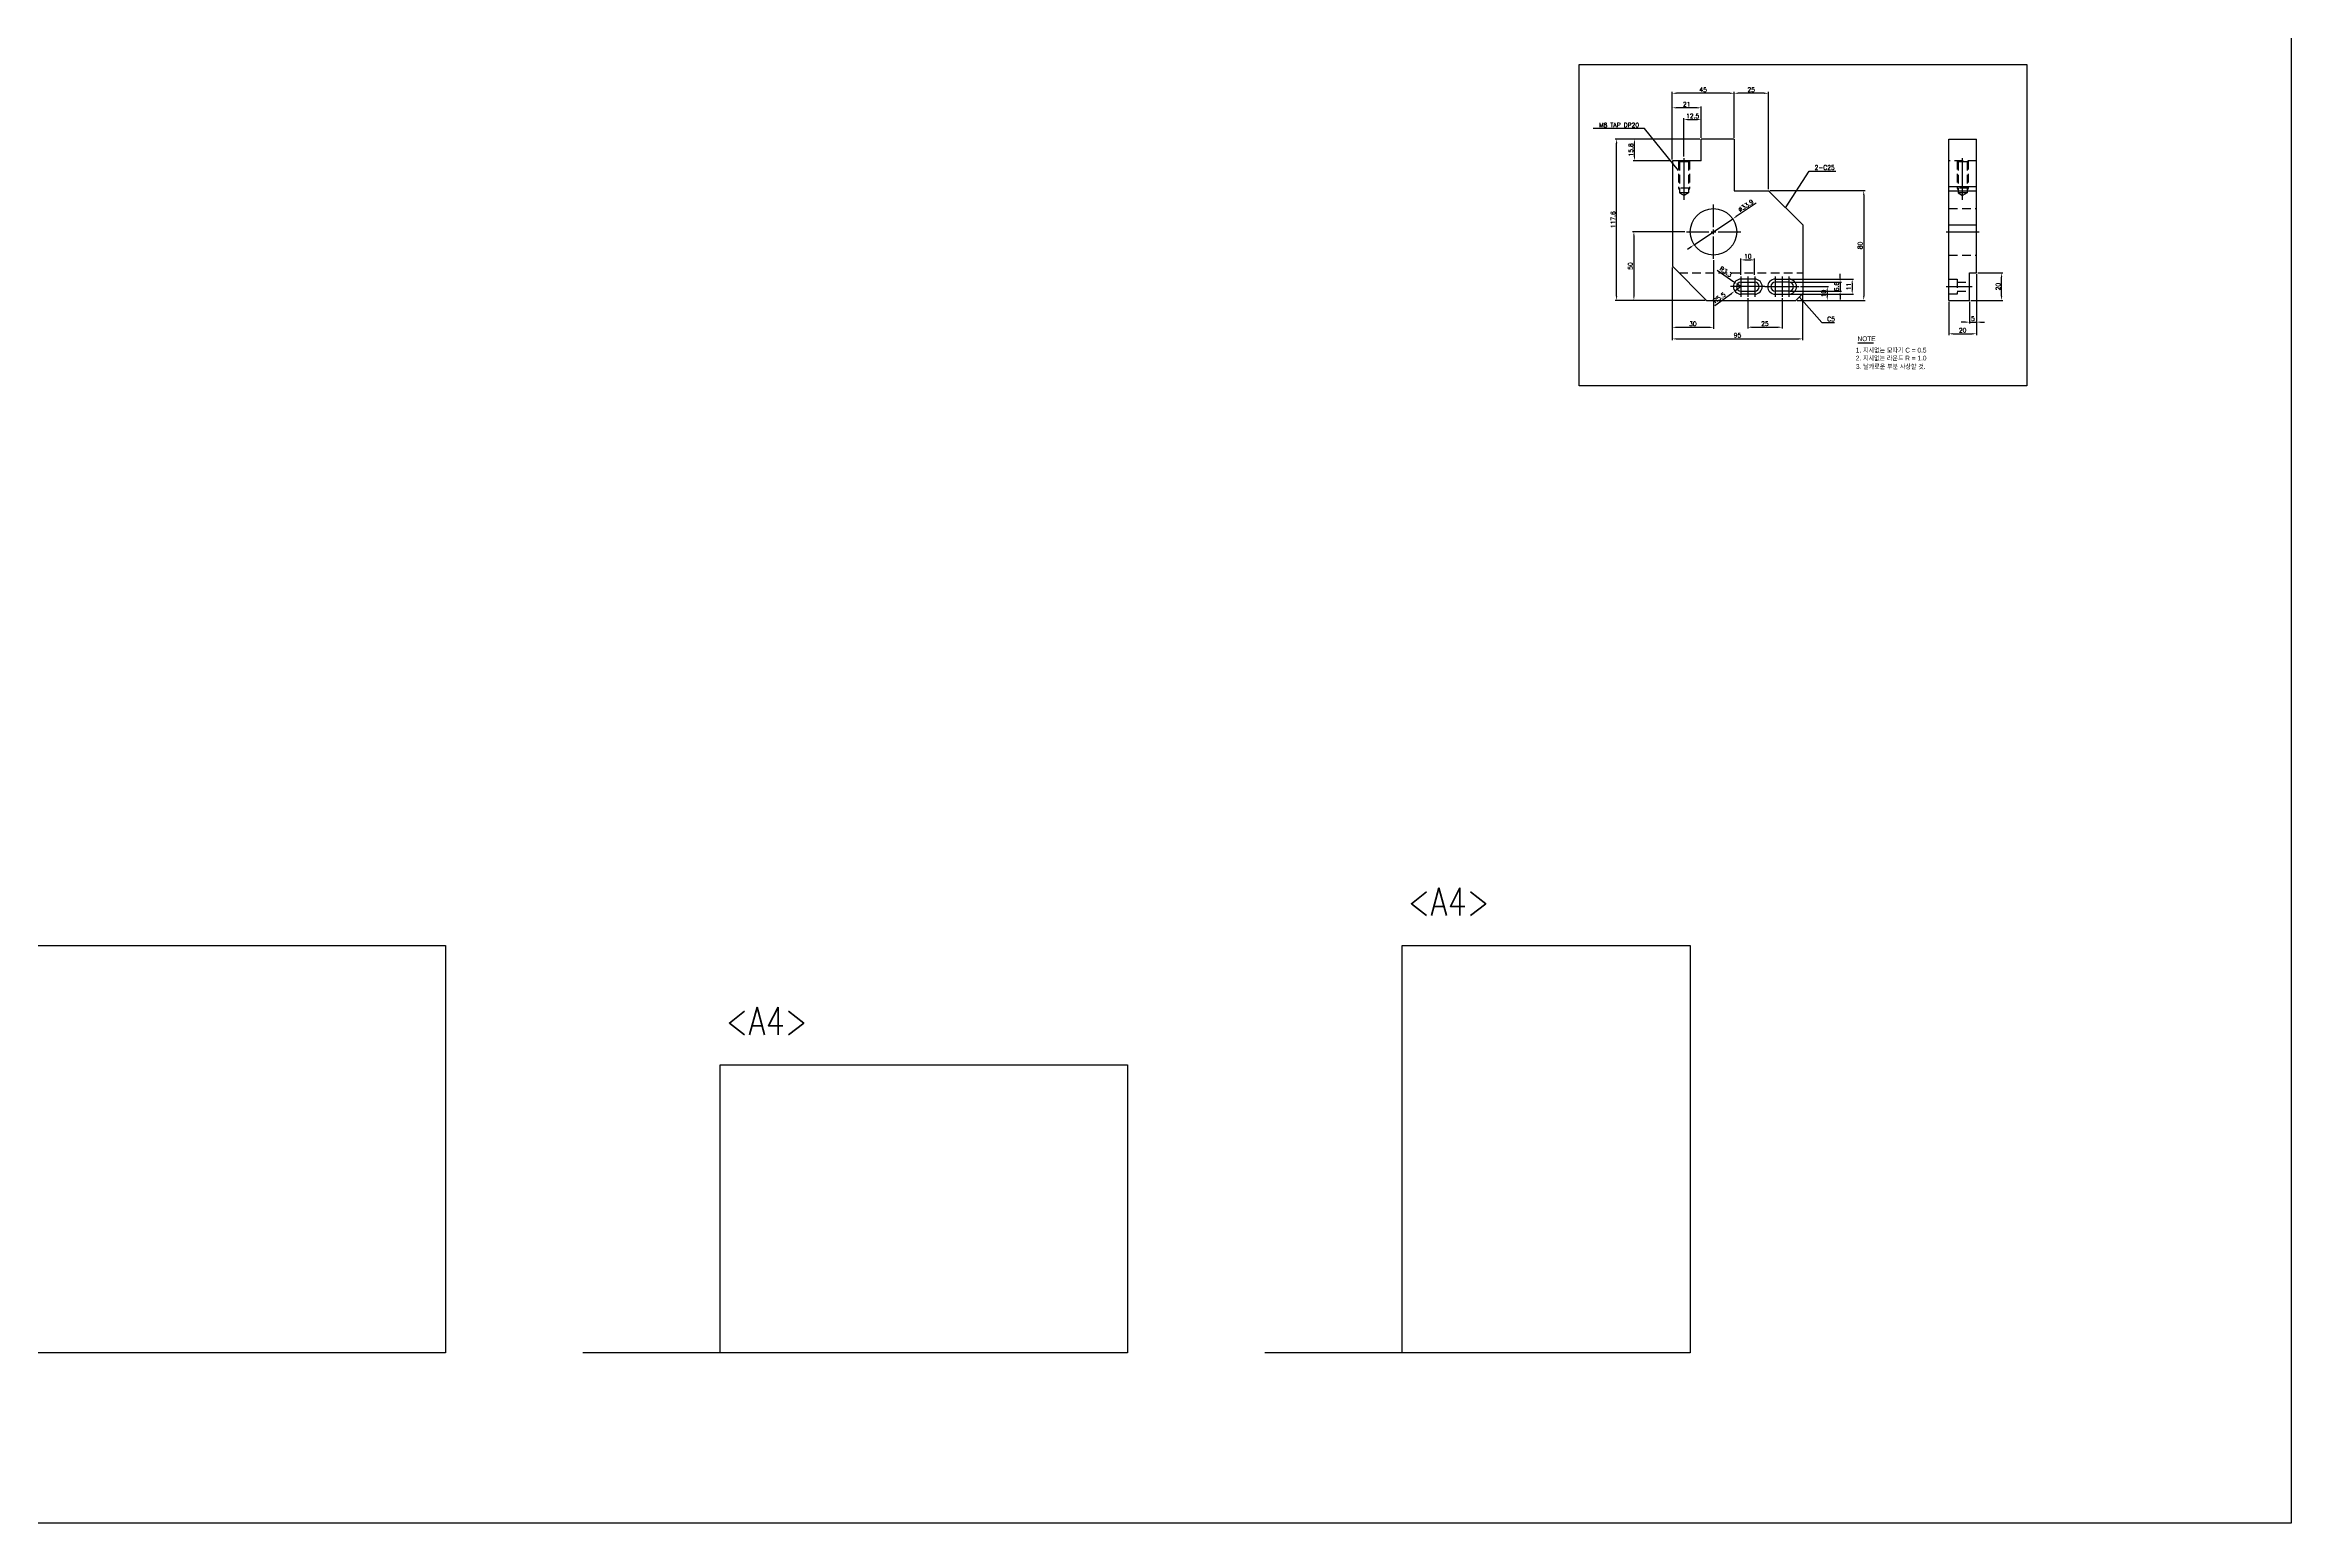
# Model space of a CAD drawing. Header units: millimetres. Extents: x -69 to 11173, y 1341 to 6119.
# Drawn here: x 3483 to 5120, y 3545 to 4623 of the extents above; entities that cross this region are included whole.
import ezdxf

# ---------------------------------------------------------------- set-up
doc = ezdxf.new("R2010")
doc.units = ezdxf.units.MM
doc.linetypes.add('CENTER', pattern=[50.8, 31.75, -6.35, 6.35, -6.35])
doc.linetypes.add('HIDDEN', pattern=[9.525, 6.35, -3.175])
for name, color, linetype in [('0 [SD 2]', 2, 'HIDDEN'), ('0 [SD 4]', 4, 'Continuous'), ('1', 220, 'CENTER'), ('CL', 1, 'CENTER')]:
    doc.layers.add(name, color=color, linetype=linetype)
doc.layers.add('AM_5', color=3, linetype='Continuous', lineweight=25)
doc.styles.add('DIM', font='simplex.shx')
doc.styles.get("Standard").update_dxf_attribs({"font": 'romans.shx', "bigfont": 'whgtxt.shx'})
doc.styles.add('한글굴림', font='', dxfattribs={"width": 0.9})
doc.styles.get('한글굴림').set_extended_font_data('Gulim')
doc.dimstyles.new('d4', dxfattribs={"dimscale": 4, "dimtxt": 3.2, "dimasz": 3, "dimexe": 1, "dimexo": 1, "dimgap": 1, "dimtad": 1, "dimdsep": 46, "dimtxsty": 'DIM', "dimcen": 1, "dimclrd": 8, "dimclre": 8, "dimclrt": 2, "dimadec": 0, "dimazin": 0, "dimtfac": 0.5, "dimtix": 1, "dimtmove": 0, "dimatfit": 3, "dimfxl": 1, "dimtolj": 1, "dimlwd": -1, "dimlwe": -1, "dimarcsym": 0})
doc.dimstyles.new('d4-S02', dxfattribs={"dimscale": 0.5, "dimtxt": 3.2, "dimasz": 3, "dimexe": 1, "dimexo": 1, "dimgap": 1, "dimtad": 1, "dimdsep": 46, "dimtxsty": 'DIM', "dimcen": 1, "dimclrd": 8, "dimclre": 8, "dimclrt": 2, "dimadec": 0, "dimazin": 0, "dimtfac": 0.5, "dimtix": 1, "dimtmove": 0, "dimatfit": 3, "dimfxl": 1, "dimtolj": 1, "dimlwd": -1, "dimlwe": -1, "dimarcsym": 0})

# ---------------------------------------------------------------- blocks, each defined once
blk = doc.blocks.new('*D62')
at = {"color": 8, "transparency": 16777216}
for p, q in [((4668.9, 4539.1), (4668.9, 4577.7)), ((4686.9, 4576.7), (4671.9, 4576.7)), ((4689.9, 4554.9), (4689.9, 4577.7))]:
    blk.add_line(p, q, dxfattribs=at)
for points in [[(4671.9, 4577.2), (4671.9, 4576.2), (4668.9, 4576.7)], [(4686.9, 4577.2), (4686.9, 4576.2), (4689.9, 4576.7)]]:
    blk.add_solid(points, dxfattribs=at)
at = {"layer": 'Defpoints', "color": 0, "transparency": 16777216}
for p in [(4668.9, 4576.7), (4689.9, 4553.9), (4668.9, 4538.1)]:
    blk.add_point(p, dxfattribs=at)
at = {"color": 2, "transparency": 16777216, "insert": (4679.4, 4579.3), "char_height": 3.2, "attachment_point": 5, "style": 'DIM'}
blk.add_mtext('\\A1;21', dxfattribs=at)
blk = doc.blocks.new('*D63')
at = {"color": 8, "transparency": 16777216}
for p, q in [((4677.4, 4541.1), (4677.4, 4569.1)), ((4680.4, 4568.1), (4686.9, 4568.1)), ((4689.9, 4554.9), (4689.9, 4569.1))]:
    blk.add_line(p, q, dxfattribs=at)
for points in [[(4680.4, 4568.6), (4680.4, 4567.6), (4677.4, 4568.1)], [(4686.9, 4568.6), (4686.9, 4567.6), (4689.9, 4568.1)]]:
    blk.add_solid(points, dxfattribs=at)
at = {"layer": 'Defpoints', "color": 0, "transparency": 16777216}
for p in [(4689.9, 4568.1), (4689.9, 4553.9), (4677.4, 4540.1)]:
    blk.add_point(p, dxfattribs=at)
at = {"color": 2, "transparency": 16777216, "insert": (4683.7, 4570.7), "char_height": 3.2, "attachment_point": 5, "style": 'DIM'}
blk.add_mtext('\\A1;12.5', dxfattribs=at)
blk = doc.blocks.new('*D64')
at = {"color": 8, "transparency": 16777216}
for p, q in [((4668.9, 4539.1), (4668.9, 4588.3)), ((4710.9, 4587.3), (4671.9, 4587.3)), ((4713.9, 4554.9), (4713.9, 4588.3))]:
    blk.add_line(p, q, dxfattribs=at)
for points in [[(4671.9, 4587.8), (4671.9, 4586.8), (4668.9, 4587.3)], [(4710.9, 4587.8), (4710.9, 4586.8), (4713.9, 4587.3)]]:
    blk.add_solid(points, dxfattribs=at)
at = {"layer": 'Defpoints', "color": 0, "transparency": 16777216}
for p in [(4668.9, 4587.3), (4713.9, 4553.9), (4668.9, 4538.1)]:
    blk.add_point(p, dxfattribs=at)
at = {"color": 2, "transparency": 16777216, "insert": (4691.4, 4589.9), "char_height": 3.2, "attachment_point": 5, "style": 'DIM'}
blk.add_mtext('\\A1;45', dxfattribs=at)
blk = doc.blocks.new('*D65')
at = {"color": 8, "transparency": 16777216}
for p, q in [((4688.9, 4553.9), (4640.3, 4553.9)), ((4641.3, 4541.1), (4641.3, 4550.9)), ((4667.9, 4538.1), (4640.3, 4538.1))]:
    blk.add_line(p, q, dxfattribs=at)
for points in [[(4640.8, 4550.9), (4641.8, 4550.9), (4641.3, 4553.9)], [(4640.8, 4541.1), (4641.8, 4541.1), (4641.3, 4538.1)]]:
    blk.add_solid(points, dxfattribs=at)
at = {"layer": 'Defpoints', "color": 0, "transparency": 16777216}
for p in [(4641.3, 4553.9), (4689.9, 4553.9), (4668.9, 4538.1)]:
    blk.add_point(p, dxfattribs=at)
at = {"color": 2, "transparency": 16777216, "insert": (4638.7, 4546), "char_height": 3.2, "attachment_point": 5, "rotation": 90, "style": 'DIM'}
blk.add_mtext('\\A1;15.8', dxfattribs=at)
blk = doc.blocks.new('*D66')
at = {"color": 8, "transparency": 16777216}
for p, q in [((4688.9, 4553.9), (4627.3, 4553.9)), ((4628.3, 4439.3), (4628.3, 4550.9)), ((4692.9, 4436.3), (4627.3, 4436.3))]:
    blk.add_line(p, q, dxfattribs=at)
for points in [[(4627.8, 4550.9), (4628.8, 4550.9), (4628.3, 4553.9)], [(4627.8, 4439.3), (4628.8, 4439.3), (4628.3, 4436.3)]]:
    blk.add_solid(points, dxfattribs=at)
at = {"layer": 'Defpoints', "color": 0, "transparency": 16777216}
for p in [(4628.3, 4553.9), (4689.9, 4553.9), (4693.9, 4436.3)]:
    blk.add_point(p, dxfattribs=at)
at = {"color": 2, "transparency": 16777216, "insert": (4625.7, 4495.1), "char_height": 3.2, "attachment_point": 5, "rotation": 90, "style": 'DIM'}
blk.add_mtext('\\A1;117.6', dxfattribs=at)
blk = doc.blocks.new('*D67')
at = {"color": 8, "transparency": 16777216}
for p, q in [((4723.9, 4437.8), (4723.9, 4415.7)), ((4748.9, 4437.8), (4748.9, 4415.7)), ((4726.9, 4416.7), (4745.9, 4416.7))]:
    blk.add_line(p, q, dxfattribs=at)
for points in [[(4726.9, 4417.2), (4726.9, 4416.2), (4723.9, 4416.7)], [(4745.9, 4417.2), (4745.9, 4416.2), (4748.9, 4416.7)]]:
    blk.add_solid(points, dxfattribs=at)
at = {"layer": 'Defpoints', "color": 0, "transparency": 16777216}
for p in [(4723.9, 4438.8), (4748.9, 4438.8), (4748.9, 4416.7)]:
    blk.add_point(p, dxfattribs=at)
at = {"color": 2, "transparency": 16777216, "insert": (4736.4, 4419.3), "char_height": 3.2, "attachment_point": 5, "style": 'DIM'}
blk.add_mtext('\\A1;25', dxfattribs=at)
blk = doc.blocks.new('*D68')
at = {"color": 8, "transparency": 16777216}
for p, q in [((4668.9, 4460.3), (4668.9, 4407.2)), ((4763.9, 4440.3), (4763.9, 4407.2)), ((4671.9, 4408.2), (4760.9, 4408.2))]:
    blk.add_line(p, q, dxfattribs=at)
for points in [[(4671.9, 4408.7), (4671.9, 4407.7), (4668.9, 4408.2)], [(4760.9, 4408.7), (4760.9, 4407.7), (4763.9, 4408.2)]]:
    blk.add_solid(points, dxfattribs=at)
at = {"layer": 'Defpoints', "color": 0, "transparency": 16777216}
for p in [(4668.9, 4461.3), (4763.9, 4441.3), (4763.9, 4408.2)]:
    blk.add_point(p, dxfattribs=at)
at = {"color": 2, "transparency": 16777216, "insert": (4716.4, 4410.8), "char_height": 3.2, "attachment_point": 5, "style": 'DIM'}
blk.add_mtext('\\A1;95', dxfattribs=at)
blk = doc.blocks.new('*D69')
at = {"color": 8, "transparency": 16777216}
for p, q in [((4890.5, 4455.3), (4890.5, 4419.4)), ((4882.5, 4420.4), (4879.5, 4420.4)), ((4885.5, 4435.3), (4885.5, 4419.4)), ((4885.5, 4420.4), (4890.5, 4420.4)), ((4893.5, 4420.4), (4896.5, 4420.4))]:
    blk.add_line(p, q, dxfattribs=at)
for points in [[(4882.5, 4420.9), (4882.5, 4419.9), (4885.5, 4420.4)], [(4893.5, 4420.9), (4893.5, 4419.9), (4890.5, 4420.4)]]:
    blk.add_solid(points, dxfattribs=at)
at = {"layer": 'Defpoints', "color": 0, "transparency": 16777216}
for p in [(4890.5, 4456.3), (4885.5, 4436.3), (4890.5, 4420.4)]:
    blk.add_point(p, dxfattribs=at)
at = {"color": 2, "transparency": 16777216, "insert": (4888, 4423), "char_height": 3.2, "attachment_point": 5, "style": 'DIM'}
blk.add_mtext('\\A1;5', dxfattribs=at)
blk = doc.blocks.new('*D70')
at = {"color": 8, "transparency": 16777216}
for p, q in [((4890.5, 4455.3), (4890.5, 4410.9)), ((4870.5, 4435.3), (4870.5, 4410.9)), ((4873.5, 4411.9), (4887.5, 4411.9))]:
    blk.add_line(p, q, dxfattribs=at)
for points in [[(4873.5, 4412.4), (4873.5, 4411.4), (4870.5, 4411.9)], [(4887.5, 4412.4), (4887.5, 4411.4), (4890.5, 4411.9)]]:
    blk.add_solid(points, dxfattribs=at)
at = {"layer": 'Defpoints', "color": 0, "transparency": 16777216}
for p in [(4890.5, 4456.3), (4870.5, 4436.3), (4890.5, 4411.9)]:
    blk.add_point(p, dxfattribs=at)
at = {"color": 2, "transparency": 16777216, "insert": (4880.5, 4414.5), "char_height": 3.2, "attachment_point": 5, "style": 'DIM'}
blk.add_mtext('\\A1;20', dxfattribs=at)
blk = doc.blocks.new('*D71')
at = {"color": 8, "transparency": 16777216}
for p, q in [((4891.5, 4456.3), (4909.9, 4456.3)), ((4908.9, 4439.3), (4908.9, 4453.3)), ((4886.5, 4436.3), (4909.9, 4436.3))]:
    blk.add_line(p, q, dxfattribs=at)
for points in [[(4908.4, 4453.3), (4909.4, 4453.3), (4908.9, 4456.3)], [(4908.4, 4439.3), (4909.4, 4439.3), (4908.9, 4436.3)]]:
    blk.add_solid(points, dxfattribs=at)
at = {"layer": 'Defpoints', "color": 0, "transparency": 16777216}
for p in [(4890.5, 4456.3), (4908.9, 4456.3), (4885.5, 4436.3)]:
    blk.add_point(p, dxfattribs=at)
at = {"color": 2, "transparency": 16777216, "insert": (4906.3, 4446.3), "char_height": 3.2, "attachment_point": 5, "rotation": 90, "style": 'DIM'}
blk.add_mtext('\\A1;20', dxfattribs=at)
blk = doc.blocks.new('*D72')
at = {"color": 8, "transparency": 16777216}
for p, q in [((4718.9, 4454.8), (4718.9, 4466.8)), ((4721.9, 4465.8), (4725.9, 4465.8)), ((4728.9, 4454.8), (4728.9, 4466.8))]:
    blk.add_line(p, q, dxfattribs=at)
for points in [[(4721.9, 4466.3), (4721.9, 4465.3), (4718.9, 4465.8)], [(4725.9, 4466.3), (4725.9, 4465.3), (4728.9, 4465.8)]]:
    blk.add_solid(points, dxfattribs=at)
at = {"layer": 'Defpoints', "color": 0, "transparency": 16777216}
for p in [(4718.9, 4453.8), (4728.9, 4465.8), (4728.9, 4453.8)]:
    blk.add_point(p, dxfattribs=at)
at = {"color": 2, "transparency": 16777216, "insert": (4723.9, 4468.4), "char_height": 3.2, "attachment_point": 5, "style": 'DIM'}
blk.add_mtext('\\A1;10', dxfattribs=at)
blk = doc.blocks.new('*D81')
at = {"color": 8, "transparency": 16777216}
for p, q in [((4791.2, 4452.6), (4791.2, 4455.6)), ((4754.9, 4449.6), (4792.2, 4449.6)), ((4754.9, 4443), (4792.2, 4443)), ((4791.2, 4449.6), (4791.2, 4443)), ((4791.2, 4440), (4791.2, 4437))]:
    blk.add_line(p, q, dxfattribs=at)
for points in [[(4790.7, 4452.6), (4791.7, 4452.6), (4791.2, 4449.6)], [(4790.7, 4440), (4791.7, 4440), (4791.2, 4443)]]:
    blk.add_solid(points, dxfattribs=at)
at = {"layer": 'Defpoints', "color": 0, "transparency": 16777216}
for p in [(4753.9, 4449.6), (4753.9, 4443), (4791.2, 4443)]:
    blk.add_point(p, dxfattribs=at)
at = {"color": 2, "transparency": 16777216, "insert": (4788.6, 4446.3), "char_height": 3.2, "attachment_point": 5, "rotation": 90, "style": 'DIM'}
blk.add_mtext('\\A1;6.6', dxfattribs=at)
blk = doc.blocks.new('*D82')
at = {"color": 8, "transparency": 16777216}
for p, q in [((4754.9, 4451.8), (4801, 4451.8)), ((4754.9, 4440.8), (4801, 4440.8)), ((4800, 4448.8), (4800, 4443.8))]:
    blk.add_line(p, q, dxfattribs=at)
for points in [[(4799.5, 4448.8), (4800.5, 4448.8), (4800, 4451.8)], [(4799.5, 4443.8), (4800.5, 4443.8), (4800, 4440.8)]]:
    blk.add_solid(points, dxfattribs=at)
at = {"layer": 'Defpoints', "color": 0, "transparency": 16777216}
for p in [(4753.9, 4451.8), (4753.9, 4440.8), (4800, 4440.8)]:
    blk.add_point(p, dxfattribs=at)
at = {"color": 2, "transparency": 16777216, "insert": (4797.4, 4446.3), "char_height": 3.2, "attachment_point": 5, "rotation": 90, "style": 'DIM'}
blk.add_mtext('\\A1;11', dxfattribs=at)
blk = doc.blocks.new('*U61')
at = {"layer": 'CL', "color": 0, "transparency": 16777216}
for p, q in [((0, 3.4), (0, 19.8)), ((-19.8, 0), (-3.4, 0)), ((3.4, 0), (19.8, 0)), ((0, -19.8), (0, -3.4))]:
    blk.add_line(p, q, dxfattribs=at)
at = {"layer": 'CL', "color": 0, "linetype": 'Continuous', "transparency": 16777216}
for p, q in [((-1.7, 0), (1.7, 0)), ((0, -1.7), (0, 1.7))]:
    blk.add_line(p, q, dxfattribs=at)
blk = doc.blocks.new('*D73')
at = {"layer": 'AM_5', "color": 8, "transparency": 16777216}
for p, q in [((4730, 4507.2), (4715.5, 4497.4)), ((4684.9, 4476.8), (4713, 4495.7)), ((4682.4, 4475.1), (4679.9, 4473.4))]:
    blk.add_line(p, q, dxfattribs=at)
for points in [[(4715.2, 4497.8), (4715.7, 4497), (4713, 4495.7)], [(4682.1, 4475.5), (4682.7, 4474.7), (4684.9, 4476.8)]]:
    blk.add_solid(points, dxfattribs=at)
at = {"layer": 'Defpoints', "color": 0, "transparency": 16777216}
for p in [(4713, 4495.7), (4684.9, 4476.8)]:
    blk.add_point(p, dxfattribs=at)
at = {"layer": 'AM_5', "color": 2, "transparency": 16777216, "insert": (4722.5, 4505.3), "char_height": 3.2, "attachment_point": 5, "rotation": 34.0034, "style": 'DIM'}
blk.add_mtext('\\A1;∅33.9', dxfattribs=at)
blk = doc.blocks.new('*D74')
at = {"layer": 'AM_5', "color": 8, "transparency": 16777216}
for p, q in [((4713.9, 4554.9), (4713.9, 4588.3)), ((4735.9, 4587.3), (4716.9, 4587.3)), ((4738.9, 4517.3), (4738.9, 4588.3))]:
    blk.add_line(p, q, dxfattribs=at)
for points in [[(4716.9, 4587.8), (4716.9, 4586.8), (4713.9, 4587.3)], [(4735.9, 4587.8), (4735.9, 4586.8), (4738.9, 4587.3)]]:
    blk.add_solid(points, dxfattribs=at)
at = {"layer": 'Defpoints', "color": 0, "transparency": 16777216}
for p in [(4713.9, 4587.3), (4713.9, 4553.9), (4738.9, 4516.3)]:
    blk.add_point(p, dxfattribs=at)
at = {"layer": 'AM_5', "color": 2, "transparency": 16777216, "insert": (4726.4, 4589.9), "char_height": 3.2, "attachment_point": 5, "style": 'DIM'}
blk.add_mtext('\\A1;25', dxfattribs=at)
blk = doc.blocks.new('*D75')
at = {"layer": 'AM_5', "color": 8, "transparency": 16777216}
for p, q in [((4739.9, 4516.3), (4809.4, 4516.3)), ((4808.4, 4513.3), (4808.4, 4439.3)), ((4759.9, 4436.3), (4809.4, 4436.3))]:
    blk.add_line(p, q, dxfattribs=at)
for points in [[(4807.9, 4513.3), (4808.9, 4513.3), (4808.4, 4516.3)], [(4807.9, 4439.3), (4808.9, 4439.3), (4808.4, 4436.3)]]:
    blk.add_solid(points, dxfattribs=at)
at = {"layer": 'Defpoints', "color": 0, "transparency": 16777216}
for p in [(4738.9, 4516.3), (4758.9, 4436.3), (4808.4, 4436.3)]:
    blk.add_point(p, dxfattribs=at)
at = {"layer": 'AM_5', "color": 2, "transparency": 16777216, "insert": (4805.8, 4476.3), "char_height": 3.2, "attachment_point": 5, "rotation": 90, "style": 'DIM'}
blk.add_mtext('\\A1;80', dxfattribs=at)
blk = doc.blocks.new('*D76')
at = {"layer": 'AM_5', "color": 8, "transparency": 16777216}
for p, q in [((4759.9, 4436.3), (4782.8, 4436.3)), ((4762.4, 4446.3), (4782.8, 4446.3)), ((4781.8, 4443.3), (4781.8, 4439.3))]:
    blk.add_line(p, q, dxfattribs=at)
for points in [[(4781.3, 4443.3), (4782.3, 4443.3), (4781.8, 4446.3)], [(4781.3, 4439.3), (4782.3, 4439.3), (4781.8, 4436.3)]]:
    blk.add_solid(points, dxfattribs=at)
at = {"layer": 'Defpoints', "color": 0, "transparency": 16777216}
for p in [(4758.9, 4436.3), (4761.4, 4446.3), (4781.8, 4436.3)]:
    blk.add_point(p, dxfattribs=at)
at = {"layer": 'AM_5', "color": 2, "transparency": 16777216, "insert": (4779.2, 4441.3), "char_height": 3.2, "attachment_point": 5, "rotation": 90, "style": 'DIM'}
blk.add_mtext('\\A1;10', dxfattribs=at)
blk = doc.blocks.new('*D77')
at = {"layer": 'AM_5', "color": 8, "transparency": 16777216}
for p, q in [((4701.6, 4458.4), (4713.8, 4449.9)), ((4718.9, 4446.3), (4716.2, 4448.2))]:
    blk.add_line(p, q, dxfattribs=at)
blk.add_solid([(4714.1, 4450.3), (4713.5, 4449.5), (4716.2, 4448.2)], dxfattribs=at)
at = {"layer": 'Defpoints', "color": 0, "transparency": 16777216}
for p in [(4716.2, 4448.2), (4718.9, 4446.3)]:
    blk.add_point(p, dxfattribs=at)
at = {"layer": 'AM_5', "color": 2, "transparency": 16777216, "insert": (4707.9, 4457.1), "char_height": 3.2, "attachment_point": 5, "rotation": 325.0238, "style": 'DIM'}
blk.add_mtext('\\A1;R3.3', dxfattribs=at)
blk = doc.blocks.new('*D78')
at = {"layer": 'AM_5', "color": 8, "transparency": 16777216}
for p, q in [((4699.9, 4432.6), (4712, 4441.3)), ((4718.9, 4446.3), (4714.5, 4443.1))]:
    blk.add_line(p, q, dxfattribs=at)
blk.add_solid([(4711.7, 4441.7), (4712.3, 4440.9), (4714.5, 4443.1)], dxfattribs=at)
at = {"layer": 'Defpoints', "color": 0, "transparency": 16777216}
for p in [(4714.5, 4443.1), (4718.9, 4446.3)]:
    blk.add_point(p, dxfattribs=at)
at = {"layer": 'AM_5', "color": 2, "transparency": 16777216, "insert": (4703.2, 4438.2), "char_height": 3.2, "attachment_point": 5, "rotation": 35.7403, "style": 'DIM'}
blk.add_mtext('\\A1;R5.5', dxfattribs=at)
blk = doc.blocks.new('*D79')
at = {"layer": 'AM_5', "color": 8, "transparency": 16777216}
for p, q in [((4678.1, 4486.3), (4639.9, 4486.3)), ((4640.9, 4483.3), (4640.9, 4439.3)), ((4692.9, 4436.3), (4639.9, 4436.3))]:
    blk.add_line(p, q, dxfattribs=at)
for points in [[(4640.4, 4483.3), (4641.4, 4483.3), (4640.9, 4486.3)], [(4640.4, 4439.3), (4641.4, 4439.3), (4640.9, 4436.3)]]:
    blk.add_solid(points, dxfattribs=at)
at = {"layer": 'Defpoints', "color": 0, "transparency": 16777216}
for p in [(4679.1, 4486.3), (4640.9, 4436.3), (4693.9, 4436.3)]:
    blk.add_point(p, dxfattribs=at)
at = {"layer": 'AM_5', "color": 2, "transparency": 16777216, "insert": (4638.3, 4461.3), "char_height": 3.2, "attachment_point": 5, "rotation": 90, "style": 'DIM'}
blk.add_mtext('\\A1;50', dxfattribs=at)
blk = doc.blocks.new('*D80')
at = {"layer": 'AM_5', "color": 8, "transparency": 16777216}
for p, q in [((4668.9, 4460.3), (4668.9, 4415.6)), ((4698.9, 4465.5), (4698.9, 4415.6)), ((4695.9, 4416.6), (4671.9, 4416.6))]:
    blk.add_line(p, q, dxfattribs=at)
for points in [[(4671.9, 4417.1), (4671.9, 4416.1), (4668.9, 4416.6)], [(4695.9, 4417.1), (4695.9, 4416.1), (4698.9, 4416.6)]]:
    blk.add_solid(points, dxfattribs=at)
at = {"layer": 'Defpoints', "color": 0, "transparency": 16777216}
for p in [(4668.9, 4461.3), (4698.9, 4466.5), (4668.9, 4416.6)]:
    blk.add_point(p, dxfattribs=at)
at = {"layer": 'AM_5', "color": 2, "transparency": 16777216, "insert": (4683.9, 4419.2), "char_height": 3.2, "attachment_point": 5, "style": 'DIM'}
blk.add_mtext('\\A1;30', dxfattribs=at)

msp = doc.modelspace()

# ---------------------------------------------------------------- linework, layer by layer
for p, q in [((4713.92703, 4553.86675), (4689.92703, 4553.86675)), ((4689.92703, 4538.06675), (4689.92703, 4553.86675)), ((4870.50731, 4436.26675), (4870.50731, 4553.86675)), ((4870.50731, 4553.86675), (4890.50731, 4553.86675)), ((4890.50731, 4456.26675), (4890.50731, 4553.86675)), ((4668.92703, 4538.06675), (4668.92703, 4461.26675)), ((4689.92703, 4538.06675), (4668.92703, 4538.06675)), ((4763.92703, 4488.87042), (4763.92703, 4441.26675)), ((4668.92703, 4461.26675), (4693.92703, 4436.26675)), ((4885.50731, 4456.26675), (4890.50731, 4456.26675)), ((4885.50731, 4436.26675), (4885.50731, 4456.26675)), ((4693.92703, 4436.26675), (4758.92703, 4436.26675)), ((4728.92703, 4451.76675), (4718.92703, 4451.76675)), ((4718.92703, 4449.56675), (4728.92703, 4449.56675)), ((4718.92703, 4442.96675), (4728.92703, 4442.96675)), ((4728.92703, 4440.76675), (4718.92703, 4440.76675)), ((4743.92703, 4451.76675), (4753.92703, 4451.76675)), ((4753.92703, 4449.56675), (4743.92703, 4449.56675)), ((4753.92703, 4442.96675), (4743.92703, 4442.96675)), ((4743.92703, 4440.76675), (4753.92703, 4440.76675)), ((4758.92703, 4436.26675), (4763.92703, 4441.26675)), ((4870.50731, 4436.26675), (4885.50731, 4436.26675))]:
    msp.add_line(p, q)
at = {"color": 1}
for p, q in [((3974.93018, 3668.86768), (3874.93018, 3668.86768)), ((4471.93018, 3668.86768), (4371.93018, 3668.86768))]:
    msp.add_line(p, q, dxfattribs=at)
for points in [[(-69.17606, 5984.57455), (5119.85463, 5984.57455), (5119.85463, 3544.67551), (-69.17606, 3544.67551)], [(3354.93018, 3965.86768), (3774.93018, 3965.86768), (3774.93018, 3668.86768), (3354.93018, 3668.86768)], [(4471.93018, 3965.86768), (4681.93018, 3965.86768), (4681.93018, 3668.86768), (4471.93018, 3668.86768)], [(4271.93018, 3878.86768), (4271.93018, 3668.86768), (3974.93018, 3668.86768), (3974.93018, 3878.86768)]]:
    msp.add_lwpolyline(points, close=True)
for centre, radius, start, end in [((4718.92703, 4446.26675), 5.5, 90, 270), ((4718.92703, 4446.26675), 3.3, 90, 270), ((4728.92703, 4446.26675), 5.5, 270, 90), ((4728.92703, 4446.26675), 3.3, 270, 90), ((4743.92703, 4446.26675), 5.5, 90, 270), ((4743.92703, 4446.26675), 3.3, 90, 270), ((4753.92703, 4446.26675), 5.5, 270, 90), ((4753.92703, 4446.26675), 3.3, 270, 90)]:
    msp.add_arc(centre, radius, start, end)
at = {"layer": '0 [SD 2]'}
for p, q in [((4673.42703, 4538.06675), (4674.10362, 4537.39017)), ((4673.42703, 4538.06675), (4673.42703, 4518.06675)), ((4680.75045, 4537.39017), (4674.10362, 4537.39017)), ((4674.10362, 4537.39017), (4674.10362, 4514.74333)), ((4681.42703, 4538.06675), (4680.75045, 4537.39017)), ((4680.75045, 4537.39017), (4680.75045, 4514.74333)), ((4681.42703, 4538.06675), (4681.42703, 4518.06675)), ((4890.50731, 4538.06675), (4870.50731, 4538.06675)), ((4876.50731, 4538.06675), (4877.18389, 4537.39017)), ((4876.50731, 4538.06675), (4876.50731, 4518.06675)), ((4883.83073, 4537.39017), (4877.18389, 4537.39017)), ((4877.18389, 4537.39017), (4877.18389, 4514.74333)), ((4884.50731, 4538.06675), (4883.83073, 4537.39017)), ((4883.83073, 4537.39017), (4883.83073, 4514.74333)), ((4884.50731, 4538.06675), (4884.50731, 4518.06675)), ((4681.42703, 4518.06675), (4673.42703, 4518.06675)), ((4673.42703, 4518.06675), (4674.10362, 4516.89491)), ((4681.42703, 4518.06675), (4680.75045, 4516.89491)), ((4884.50731, 4518.06675), (4876.50731, 4518.06675)), ((4876.50731, 4518.06675), (4877.18389, 4516.89491)), ((4884.50731, 4518.06675), (4883.83073, 4516.89491)), ((4680.75045, 4514.74333), (4674.10362, 4514.74333)), ((4674.10362, 4514.74333), (4677.42703, 4512.82439)), ((4680.75045, 4514.74333), (4677.42703, 4512.82439)), ((4870.50731, 4503.20576), (4890.50731, 4503.20576)), ((4883.83073, 4514.74333), (4877.18389, 4514.74333)), ((4877.18389, 4514.74333), (4880.50731, 4512.82439)), ((4883.83073, 4514.74333), (4880.50731, 4512.82439)), ((4870.50731, 4469.32774), (4890.50731, 4469.32774)), ((4673.92703, 4456.26675), (4763.92703, 4456.26675)), ((4870.50731, 4451.76675), (4876.50731, 4451.76675)), ((4876.50731, 4440.76675), (4870.50731, 4440.76675)), ((4876.50731, 4451.76675), (4876.50731, 4440.76675)), ((4876.50731, 4449.56675), (4885.50731, 4449.56675)), ((4876.50731, 4442.96675), (4885.50731, 4442.96675))]:
    msp.add_line(p, q, dxfattribs=at)
at = {"layer": '0 [SD 4]', "color": 1}
msp.add_line((4804.06327, 4405.41846), (4815.41469, 4405.41846), dxfattribs=at)
at = {"layer": '1', "color": 0}
msp.add_line((4763.92703, 4491.2624), (4763.92703, 4488.87042), dxfattribs=at)
at = {"layer": 'AM_5', "color": 0}
for p, q in [((4713.92703, 4553.86675), (4713.92703, 4516.2624)), ((4870.50731, 4519.3924), (4890.50731, 4519.3924)), ((4713.92703, 4516.2624), (4738.92703, 4516.2624)), ((4738.92703, 4516.2624), (4763.92703, 4491.2624)), ((4870.50731, 4516.2624), (4890.50731, 4516.2624)), ((4870.50731, 4491.2624), (4890.50731, 4491.2624))]:
    msp.add_line(p, q, dxfattribs=at)
msp.add_lwpolyline([(4601.02263, 4608.18556), (4927.19209, 4608.18556), (4927.19209, 4373.94043), (4601.02263, 4373.94043)], close=True, dxfattribs=at)
msp.add_circle((4698.92703, 4486.26675), 16.93901, dxfattribs=at)
at = {"layer": 'CL'}
for p, q in [((4677.42703, 4509.66675), (4677.42703, 4540.06675)), ((4880.50731, 4509.66675), (4880.50731, 4540.06675)), ((4868.50731, 4486.26675), (4892.50731, 4486.26675)), ((4718.92703, 4453.76675), (4718.92703, 4438.76675)), ((4723.92703, 4453.76675), (4723.92703, 4438.76675)), ((4728.92703, 4453.76675), (4728.92703, 4438.76675)), ((4743.92703, 4453.76675), (4743.92703, 4438.76675)), ((4748.92703, 4453.76675), (4748.92703, 4438.76675)), ((4753.92703, 4453.76675), (4753.92703, 4438.76675)), ((4736.42703, 4446.26675), (4711.2279, 4446.26675)), ((4736.42703, 4446.26675), (4761.42703, 4446.26675)), ((4868.50731, 4446.26675), (4887.50731, 4446.26675))]:
    msp.add_line(p, q, dxfattribs=at)

# ---------------------------------------------------------------- block references
msp.add_blockref('*U61', (4698.92703, 4486.26675), dxfattribs=at)

# ---------------------------------------------------------------- texts
at = {"style": '한글굴림', "width": 0.9}
for s, p in [('NOTE', (4803.85829, 4406.5523)), ('2. 지시없는 라운드 R = 1.0', (4802.62311, 4392.4604)), ('3. 날카로운 부분 사상할 것. ', (4802.74711, 4386.32128)), ('1. 지시없는 모따기 C = 0.5', (4802.62311, 4398.2354))]:
    msp.add_text(s, height=3.465, dxfattribs=at).set_placement(p)
at = {"color": 7, "true_color": 0xffffff, "width": 0.8}
for p in [(4475.95676, 3987.63181), (3978.95676, 3900.63181)]:
    msp.add_text('<A4>', height=20.25, dxfattribs=at).set_placement(p)
at = {"layer": 'AM_5', "color": 2, "char_height": 3.2, "style": 'DIM'}
for s, insert, attachment_point in [('\\A1;M8 TAP DP20', (4644.68404, 4562.53425), 9), ('\\A1;2-C25', (4772.59615, 4531.56108), 7), ('\\A1;C5', (4781.80887, 4421.05374), 7)]:
    msp.add_mtext(s, dxfattribs=dict(at, insert=insert, attachment_point=attachment_point))

# ---------------------------------------------------------------- dimensions: what is measured, and where the dimension line sits
for base, p1, p2, picture, middle in [((4668.92703, 4587.2807), (4713.92703, 4553.86675), (4668.92703, 4538.06675), '*D64', (4691.42703, 4589.8807)), ((4668.92703, 4576.69208), (4689.92703, 4553.86675), (4668.92703, 4538.06675), '*D62', (4679.42703, 4579.29208)), ((4689.92703, 4568.07557), (4677.42703, 4540.06675), (4689.92703, 4553.86675), '*D63', (4683.67703, 4570.67557)), ((4728.92703, 4465.75626), (4718.92703, 4453.76675), (4728.92703, 4453.76675), '*D72', (4723.92703, 4468.35626)), ((4763.92703, 4408.18072), (4668.92703, 4461.26675), (4763.92703, 4441.26675), '*D68', (4716.42703, 4410.78072)), ((4890.50731, 4411.85259), (4870.50731, 4436.26675), (4890.50731, 4456.26675), '*D70', (4880.50731, 4414.45259)), ((4890.50731, 4420.36882), (4885.50731, 4436.26675), (4890.50731, 4456.26675), '*D69', (4888.00731, 4422.96882)), ((4748.92703, 4416.69696), (4723.92703, 4438.76675), (4748.92703, 4438.76675), '*D67', (4736.42703, 4419.29696))]:
    dim = msp.add_linear_dim(base=base, p1=p1, p2=p2, dimstyle='d4', override={"dimscale": 1})
    dim.commit()
    dim.dimension.update_dxf_attribs({"geometry": picture, "text_midpoint": middle})
for base, p1, p2, picture, middle in [((4628.31802, 4553.86675), (4693.92703, 4436.26675), (4689.92703, 4553.86675), '*D66', (4625.71802, 4495.06675)), ((4641.3119, 4553.86675), (4668.92703, 4538.06675), (4689.92703, 4553.86675), '*D65', (4638.7119, 4545.96675)), ((4791.24407, 4442.96675), (4753.92703, 4449.56675), (4753.92703, 4442.96675), '*D81', (4788.64407, 4446.26675)), ((4908.85605, 4456.26675), (4885.50731, 4436.26675), (4890.50731, 4456.26675), '*D71', (4906.25605, 4446.26675)), ((4799.9653, 4440.76675), (4753.92703, 4451.76675), (4753.92703, 4440.76675), '*D82', (4797.3653, 4446.26675))]:
    dim = msp.add_linear_dim(base=base, p1=p1, p2=p2, angle=90, dimstyle='d4', override={"dimscale": 1})
    dim.commit()
    dim.dimension.update_dxf_attribs({"geometry": picture, "text_midpoint": middle})
at = {"layer": 'AM_5', "color": 0}
for base, p1, p2, picture, middle in [((4713.92703, 4587.2807), (4738.92726, 4516.2624), (4713.92703, 4553.86675), '*D74', (4726.42715, 4589.8807)), ((4668.92703, 4416.61282), (4698.92703, 4466.48707), (4668.92703, 4461.26675), '*D80', (4683.92703, 4419.21282))]:
    dim = msp.add_linear_dim(base=base, p1=p1, p2=p2, dimstyle='d4-S02', override={"dimscale": 1}, dxfattribs=at)
    dim.commit()
    dim.dimension.update_dxf_attribs({"geometry": picture, "text_midpoint": middle})
dim = msp.add_diameter_dim_2p(p1=(4684.88452, 4476.79374), p2=(4712.96954, 4495.73976), dimstyle='d4-S02', override={"dimscale": 1, "dimdec": 1}, dxfattribs=at)
dim.commit()
dim.dimension.update_dxf_attribs({"geometry": '*D73', "text_midpoint": (4722.49784, 4505.3038)})
for base, p1, p2, picture, middle in [((4808.39831, 4436.26675), (4738.92726, 4516.2624), (4758.92703, 4436.26675), '*D75', (4805.79831, 4476.26458)), ((4640.93572, 4436.26675), (4679.14736, 4486.26675), (4693.92703, 4436.26675), '*D79', (4638.33572, 4461.26675)), ((4781.79486, 4436.26675), (4761.42703, 4446.26675), (4758.92703, 4436.26675), '*D76', (4779.19486, 4441.26675))]:
    dim = msp.add_linear_dim(base=base, p1=p1, p2=p2, angle=90, dimstyle='d4-S02', override={"dimscale": 1}, dxfattribs=at)
    dim.commit()
    dim.dimension.update_dxf_attribs({"geometry": picture, "text_midpoint": middle})
for mpoint, picture, middle in [((4716.22305, 4448.15843), '*D77', (4707.9198, 4457.14039)), ((4714.46283, 4443.05413), '*D78', (4703.24272, 4438.18295))]:
    dim = msp.add_radius_dim(center=(4718.92703, 4446.26675), mpoint=mpoint, dimstyle='d4-S02', override={"dimscale": 1}, dxfattribs=at)
    dim.commit()
    dim.dimension.update_dxf_attribs({"geometry": picture, "text_midpoint": middle})

# ---------------------------------------------------------------- leaders
at = {"layer": 'AM_5', "color": 0, "annotation_type": 0, "has_hookline": 1}
for points, hookline_direction, text_width in [([(4673.42703, 4531.0243), (4648.68404, 4561.53425), (4645.68404, 4561.53425)], 1, 33.37143), ([(4751.42703, 4503.7624), (4768.59615, 4530.56108), (4771.59615, 4530.56108)], 0, 15.39048), ([(4761.42703, 4438.76675), (4777.80887, 4420.05374), (4780.80887, 4420.05374)], 0, 5.33333)]:
    msp.add_leader(points, dimstyle='d4-S02', override={"dimscale": 1}, dxfattribs=dict(at, hookline_direction=hookline_direction, text_width=text_width))

doc.saveas('drawing.dxf')
